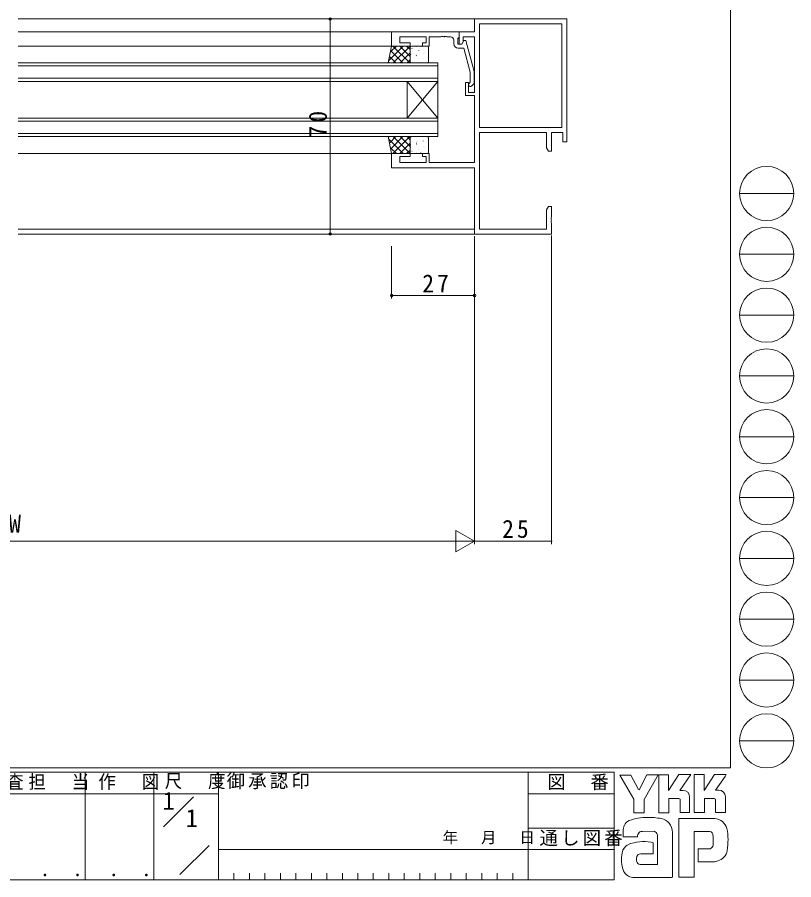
# Model space of a CAD drawing. Units: millimetres, scale not verified. Extents: x -594 to 199, y -420 to 144.
# Drawn here: x -53.3 to 199.4, y -420 to -139.2 of the extents above; entities that cross this region are included whole.
import ezdxf
from ezdxf.enums import TextEntityAlignment as Align

# ---------------------------------------------------------------- set-up
doc = ezdxf.new("R2010")
doc.units = ezdxf.units.MM
doc.header["$LTSCALE"] = 2
for name, color, linetype, lineweight in [('0-1_YKK_ZWAK', 7, 'Continuous', 9), ('0-3_YKK_11', 7, 'Continuous', 9), ('0-4_YKK_12', 2, 'Continuous', 9), ('0-5_YKK_13', 4, 'Continuous', 9), ('0-6_YKK_D', 6, 'Continuous', 9)]:
    doc.layers.add(name, color=color, linetype=linetype, lineweight=lineweight)
doc.layers.add('0-2_USER1', color=7, linetype='Continuous')
doc.styles.add('ＭＳ ゴシック', font='')
doc.styles.get('ＭＳ ゴシック').set_extended_font_data('MS Gothic')

msp = doc.modelspace()

# ---------------------------------------------------------------- linework, layer by layer
at = {"layer": '0-1_YKK_ZWAK'}
for p, q in [((178.8, 141.4), (178.8, -383.6)), ((181.776, -196.616), (199.416, -196.616)), ((181.776, -216.412), (199.416, -216.412)), ((181.776, -236.208), (199.416, -236.208)), ((181.776, -256.004), (199.416, -256.004)), ((181.776, -275.8), (199.416, -275.8)), ((181.776, -295.596), (199.416, -295.596)), ((181.776, -315.392), (199.416, -315.392)), ((181.776, -335.188), (199.416, -335.188)), ((181.776, -354.984), (199.416, -354.984)), ((181.776, -374.78), (199.416, -374.78)), ((178.8, -383.6), (-591.2, -383.6)), ((141, -385), (-591.2, -385)), ((-31.2, -385), (-31.2, -420)), ((-8.8, -385), (-8.8, -420)), ((12.2, -385), (12.2, -420)), ((113, -385), (113, -420)), ((141, -385), (141, -420)), ((142.837, -385.906), (146.351, -385.906)), ((147.432, -393.799), (142.837, -385.906)), ((151.636, -385.798), (149.081, -390.771)), ((155.46, -398.231), (155.46, -385.825)), ((166.974, -385.717), (170.245, -385.717)), ((166.974, -398.123), (166.974, -385.717)), ((173.678, -385.717), (177.462, -385.717)), ((177.083, -386.365), (173.961, -390.825)), ((177.462, -385.717), (177.083, -386.365)), ((-7.816, -391.999), (-76, -391.999)), ((-7.816, -391.999), (12.2, -391.999)), ((-5.63, -402.736), (4.064, -393.043)), ((113, -392), (141, -392)), ((163.379, -390.906), (162.34, -390.906)), ((175.001, -390.825), (173.961, -390.825)), ((161.974, -393.582), (158.784, -393.582)), ((165.542, -393.069), (165.542, -398.15)), ((170.38, -393.555), (170.38, -398.123)), ((173.569, -393.555), (170.38, -393.555)), ((174.002, -393.717), (173.569, -393.555)), ((174.002, -398.096), (174.002, -393.717)), ((177.164, -393.069), (177.164, -398.096)), ((170.38, -398.123), (166.974, -398.123)), ((174.002, -398.046), (174.052, -398.096)), ((177.164, -398.096), (174.002, -398.096)), ((173.624, -400.096), (162.028, -400.096)), ((162.028, -400.096), (162.028, -419.206)), ((113, -403.199), (141, -403.199)), ((143.918, -406.07), (143.918, -404.141)), ((153.946, -404.205), (150.248, -404.275)), ((167.055, -404.259), (171.704, -404.259)), ((167.055, -419.206), (167.055, -404.259)), ((148.567, -406.07), (143.918, -406.07)), ((155.027, -415.071), (155.027, -405.34)), ((159.92, -404.583), (159.92, -419.179)), ((173.173, -405.756), (173.191, -408.391)), ((-0.328, -418.345), (9.196, -408.821)), ((12.2, -410.2), (113, -410.2)), ((141, -410.199), (113, -410.199)), ((153.676, -411.53), (149.681, -411.535)), ((168.272, -409.989), (168.272, -414.125)), ((171.813, -409.989), (168.272, -409.989)), ((149.405, -415.071), (155.027, -415.071)), ((154.595, -415.071), (154.946, -415.071)), ((155.027, -415.07), (155.028, -415.071)), ((168.272, -414.125), (173.596, -414.125)), ((173.596, -414.125), (174.678, -413.882)), ((17.24, -417.9), (17.24, -420)), ((22.28, -417.9), (22.28, -420)), ((27.32, -417.9), (27.32, -420)), ((32.36, -417.9), (32.36, -420)), ((37.4, -417.9), (37.4, -420)), ((42.44, -417.9), (42.44, -420)), ((47.48, -417.9), (47.48, -420)), ((52.52, -417.9), (52.52, -420)), ((57.56, -417.9), (57.56, -420)), ((62.6, -417.9), (62.6, -420)), ((67.64, -417.9), (67.64, -420)), ((72.68, -417.9), (72.68, -420)), ((77.72, -417.9), (77.72, -420)), ((82.76, -417.9), (82.76, -420)), ((87.8, -417.9), (87.8, -420)), ((92.84, -417.9), (92.84, -420)), ((97.88, -417.9), (97.88, -420)), ((102.92, -417.9), (102.92, -420)), ((107.96, -417.9), (107.96, -420)), ((-591.2, -420), (141, -420)), ((148.567, -419.26), (147.08, -419.26)), ((159.595, -419.233), (148.567, -419.26)), ((159.92, -419.179), (159.595, -419.233))]:
    msp.add_line(p, q, dxfattribs=at)
for points in [[(146.351, -385.906), (148.864, -390.609), (149.081, -390.771)], [(151.636, -385.798), (155.262, -385.798), (150.729, -393.826)], [(155.46, -385.825), (158.676, -385.825), (158.676, -390.923), (162.055, -385.771)], [(162.055, -385.771), (165.88, -385.771), (162.34, -390.906)], [(170.245, -385.717), (170.245, -390.908), (173.678, -385.717)], [(150.729, -393.826), (150.729, -398.258), (147.432, -398.258), (147.432, -393.799)], [(158.784, -393.582), (158.784, -398.231), (155.46, -398.231)], [(165.542, -398.15), (162.406, -398.15), (162.406, -393.744), (161.974, -393.582)], [(152.973, -407.773), (153.676, -407.935), (153.676, -411.53)], [(162.028, -419.206), (166.271, -419.206), (167.055, -419.206)]]:
    msp.add_lwpolyline(points, dxfattribs=at)
for centre in [(190.596, -196.616), (190.596, -216.412), (190.596, -236.208), (190.596, -256.004), (190.596, -275.8), (190.596, -295.596), (190.596, -315.392), (190.596, -335.188), (190.596, -354.984), (190.596, -374.78)]:
    msp.add_circle(centre, 8.82, dxfattribs=at)
for centre, radius, start, end in [((163.379, -393.069), 2.163, 0.00165, 89.99603), ((175, -392.988), 2.163, 0.00165, 89.99603), ((146.606, -403.055), 2.444, 109.02126, 161.51263), ((151.722, -417.401), 17.68, 89.89165, 109.30847), ((152.241, -420.463), 20.748, 78.78009, 91.46938), ((155.53, -404.496), 4.449, 40.66422, 80.31693), ((173.472, -404.44), 4.341, 14.44571, 87.08746), ((148.959, -404.166), 5.037, 158.41083, 179.71774), ((150.115, -405.971), 1.701, 85.50551, 126.78038), ((153.456, -405.754), 1.625, 14.75519, 72.44994), ((155.309, -404.485), 4.612, 358.78058, 38.76563), ((171.865, -405.479), 1.229, 16.43123, 96.91661), ((157.166, -407.187), 20.86, 350.99026, 10.67624), ((150.675, -406.007), 2.109, 138.46381, 181.71359), ((169.531, -406.208), 3.673, 4.93422, 17.03551), ((147.427, -411.927), 3.908, 121.8271, 169.08475), ((150.52, -420.854), 13.309, 79.38097, 112.05824), ((171.814, -408.684), 1.306, 269.95467, 342.90144), ((169.51, -408.041), 3.697, 343.6902, 354.75362), ((154.449, -413.395), 11.082, 168.76372, 199.80078), ((149.69, -412.979), 1.445, 90.33952, 178.03638), ((173.535, -409.745), 4.291, 285.4429, 349.90448), ((150.582, -413.328), 2.369, 171.08202, 216.71922), ((149.65, -413.565), 1.526, 230.97279, 260.7549), ((147.44, -415.443), 3.823, 207.31435, 263.59464)]:
    msp.add_arc(centre, radius, start, end, dxfattribs=at)
at = {"layer": '0-3_YKK_11'}
for p, q in [((95.567, -144.01), (95.567, -139.81)), ((95.567, -139.81), (125.567, -139.81)), ((125.567, -139.81), (125.567, -179.81)), ((97.197, -175.18), (97.197, -141.44)), ((97.197, -141.44), (123.937, -141.44)), ((97.197, -175.18), (97.197, -141.44)), ((123.937, -141.44), (123.937, -175.18)), ((68.567, -144.01), (68.567, -148.61)), ((90.567, -144.01), (68.567, -144.01)), ((71.267, -145.64), (79.767, -145.64)), ((71.267, -147.61), (71.267, -145.64)), ((79.767, -145.64), (79.767, -147.61)), ((80.767, -145.64), (84.609, -145.64)), ((80.767, -148.61), (80.767, -145.64)), ((84.609, -145.64), (84.792, -145.52)), ((84.792, -145.52), (85.342, -145.52)), ((85.342, -145.52), (85.525, -145.64)), ((85.525, -145.64), (85.609, -145.64)), ((85.609, -145.64), (85.792, -145.52)), ((85.792, -145.52), (86.342, -145.52)), ((86.342, -145.52), (86.525, -145.64)), ((86.525, -145.64), (87.767, -145.64)), ((90.267, -146.01), (90.567, -145.71)), ((90.567, -145.71), (90.567, -144.01)), ((90.567, -144.01), (95.567, -144.01)), ((90.567, -148.01), (90.567, -144.01)), ((91.867, -145.64), (91.867, -147.144)), ((95.567, -145.64), (91.867, -145.64)), ((95.567, -163.71), (95.567, -145.64)), ((68.567, -148.61), (74.567, -148.61)), ((74.567, -147.61), (71.267, -147.61)), ((74.567, -148.61), (74.567, -147.61)), ((78.567, -147.61), (78.567, -148.61)), ((79.767, -147.61), (78.567, -147.61)), ((78.567, -148.61), (80.767, -148.61)), ((88.767, -146.64), (88.767, -147.81)), ((90.067, -146.21), (90.267, -146.01)), ((90.067, -148.01), (90.067, -146.21)), ((91.367, -148.01), (90.067, -148.01)), ((91.367, -148.01), (90.567, -148.01)), ((92.06, -146.81), (91.367, -148.01)), ((91.867, -147.144), (91.367, -148.01)), ((92.66, -146.81), (92.06, -146.81)), ((95.367, -156.913), (92.66, -146.81)), ((90.267, -149.31), (92.087, -149.31)), ((92.087, -149.31), (94.167, -157.071)), ((94.167, -157.071), (94.167, -160.362)), ((95.367, -160.859), (95.367, -156.913)), ((92.567, -160.51), (93.567, -160.51)), ((92.567, -164.71), (92.567, -160.51)), ((93.567, -160.51), (93.567, -163.71)), ((94.167, -160.362), (93.743, -160.786)), ((94.591, -161.634), (95.367, -160.859)), ((95.567, -164.71), (92.567, -164.71)), ((93.567, -163.71), (95.567, -163.71)), ((95.567, -186.58), (95.567, -164.71)), ((123.937, -175.18), (97.197, -175.18)), ((97.197, -176.81), (97.197, -208.18)), ((118.937, -176.81), (97.197, -176.81)), ((118.937, -181.719), (118.937, -176.81)), ((120.567, -176.81), (120.567, -182.81)), ((124.267, -176.81), (120.567, -176.81)), ((124.267, -179.81), (124.267, -176.81)), ((119.567, -182.81), (118.937, -181.719)), ((125.567, -179.81), (124.267, -179.81)), ((68.567, -183.61), (74.567, -183.61)), ((68.567, -188.21), (68.567, -183.61)), ((71.267, -184.61), (71.267, -186.58)), ((74.567, -184.61), (71.267, -184.61)), ((74.567, -183.61), (74.567, -184.61)), ((78.567, -183.61), (80.767, -183.61)), ((78.567, -184.61), (78.567, -183.61)), ((79.767, -184.61), (78.567, -184.61)), ((79.767, -186.58), (79.767, -184.61)), ((80.767, -183.61), (80.767, -186.58)), ((120.567, -182.81), (119.567, -182.81)), ((71.267, -186.58), (79.767, -186.58)), ((80.767, -186.58), (95.567, -186.58)), ((95.567, -188.21), (68.567, -188.21)), ((95.567, -209.81), (95.567, -188.21)), ((118.937, -201.901), (119.567, -200.81)), ((118.937, -208.18), (118.937, -201.901)), ((119.567, -200.81), (120.567, -200.81)), ((120.567, -200.81), (120.567, -204.352)), ((120.567, -204.352), (120.447, -204.535)), ((120.447, -204.535), (120.447, -205.085)), ((120.447, -205.085), (120.567, -205.268)), ((120.567, -205.352), (120.447, -205.535)), ((120.447, -205.535), (120.447, -206.085)), ((120.447, -206.085), (120.567, -206.268)), ((120.567, -205.268), (120.567, -205.352)), ((120.567, -206.268), (120.567, -209.81)), ((120.567, -209.81), (95.567, -209.81)), ((97.197, -208.18), (118.937, -208.18))]:
    msp.add_line(p, q, dxfattribs=at)
for centre, radius, start, end in [((87.767, -146.64), 1, 0, 89.99998), ((90.267, -147.81), 1.5, 180, 269.99998), ((94.167, -161.21), 0.6, 134.99998, 315)]:
    msp.add_arc(centre, radius, start, end, dxfattribs=at)
at = {"layer": '0-4_YKK_12'}
for p, q in [((95.565, -139.81), (-52.935, -139.81)), ((68.865, -144.01), (-52.935, -144.01)), ((69.065, -148.61), (-52.935, -148.61)), ((83.564, -154.11), (-52.935, -154.11)), ((83.564, -160.11), (83.564, -154.11)), ((83.564, -155.11), (-52.935, -155.11)), ((83.564, -159.11), (-52.935, -159.11)), ((83.564, -160.11), (-52.935, -160.11)), ((73.564, -160.11), (73.564, -172.11)), ((83.564, -160.11), (73.564, -172.11)), ((83.564, -172.11), (73.564, -160.11)), ((83.564, -160.11), (83.564, -172.11)), ((83.564, -172.11), (-52.935, -172.11)), ((83.564, -173.11), (-52.935, -173.11)), ((83.564, -178.11), (83.564, -172.11)), ((83.564, -177.11), (-52.935, -177.11)), ((83.564, -178.11), (-52.935, -178.11)), ((68.865, -183.61), (-52.935, -183.61)), ((95.565, -208.18), (-52.935, -208.18)), ((95.865, -209.81), (-52.935, -209.81))]:
    msp.add_line(p, q, dxfattribs=at)
at = {"layer": '0-5_YKK_13'}
for p, q in [((67.485, -154.11), (68.564, -148.61)), ((67.643, -153.307), (72.339, -148.61)), ((68.191, -150.514), (70.094, -148.61)), ((68.564, -148.61), (74.564, -148.61)), ((68.957, -148.61), (74.457, -154.11)), ((69.085, -154.11), (74.564, -148.631)), ((71.202, -148.61), (74.564, -151.972)), ((73.447, -148.61), (74.564, -149.727)), ((74.564, -148.61), (74.564, -154.11)), ((80.064, -148.61), (75.064, -148.61)), ((78.056, -148.746), (78.144, -148.793)), ((68.26, -150.158), (72.212, -154.11)), ((71.33, -154.11), (74.564, -150.876)), ((74.564, -149.11), (74.564, -153.61)), ((74.659, -150.737), (74.666, -150.744)), ((74.752, -151.421), (74.776, -151.465)), ((75.185, -149.345), (75.209, -149.389)), ((76.641, -148.918), (76.649, -148.925)), ((77.376, -149.988), (77.4, -150.032)), ((78.846, -150.893), (78.854, -150.9)), ((79.266, -150.579), (79.29, -150.623)), ((80.564, -153.61), (80.564, -149.11)), ((67.524, -153.913), (67.722, -154.11)), ((74.564, -154.11), (67.564, -154.11)), ((67.892, -152.035), (69.967, -154.11)), ((73.575, -154.11), (74.564, -153.121)), ((75.064, -154.11), (80.064, -154.11)), ((76.531, -151.636), (76.619, -151.682)), ((76.642, -152.013), (76.666, -152.056)), ((76.826, -152.679), (76.834, -152.686)), ((78.834, -152.656), (78.858, -152.7)), ((67.486, -178.11), (68.565, -183.61)), ((67.525, -178.308), (67.723, -178.11)), ((74.565, -178.11), (67.565, -178.11)), ((67.644, -178.914), (72.34, -183.61)), ((67.893, -180.185), (69.968, -178.11)), ((68.261, -182.062), (72.213, -178.11)), ((68.958, -183.61), (74.458, -178.11)), ((69.085, -178.11), (74.565, -183.589)), ((71.33, -178.11), (74.565, -181.344)), ((73.576, -178.11), (74.565, -179.099)), ((74.565, -183.61), (74.565, -178.11)), ((74.565, -183.11), (74.565, -178.61)), ((75.065, -178.11), (80.065, -178.11)), ((76.827, -179.541), (76.834, -179.535)), ((78.834, -179.565), (78.858, -179.521)), ((80.565, -178.61), (80.565, -183.11)), ((68.191, -181.706), (70.095, -183.61)), ((71.203, -183.61), (74.565, -180.248)), ((74.659, -181.483), (74.667, -181.476)), ((74.753, -180.799), (74.777, -180.755)), ((76.532, -180.584), (76.62, -180.538)), ((76.643, -180.208), (76.667, -180.164)), ((77.377, -182.232), (77.401, -182.189)), ((78.847, -181.327), (78.854, -181.321)), ((79.267, -181.641), (79.291, -181.597)), ((68.565, -183.61), (74.565, -183.61)), ((73.448, -183.61), (74.565, -182.493)), ((80.065, -183.61), (75.065, -183.61)), ((75.185, -182.876), (75.209, -182.832)), ((76.642, -183.302), (76.65, -183.296)), ((78.056, -183.474), (78.145, -183.427))]:
    msp.add_line(p, q, dxfattribs=at)
for centre, start, end in [((75.064, -149.11), 90, 180), ((80.064, -149.11), 0, 90), ((75.064, -153.61), 180, 270), ((80.064, -153.61), 270, 0), ((75.065, -178.61), 89.99998, 179.99998), ((80.065, -178.61), 359.99998, 89.99998), ((75.065, -183.11), 179.99998, 269.99998), ((80.065, -183.11), 269.99998, 359.99998)]:
    msp.add_arc(centre, 0.5, start, end, dxfattribs=at)
at = {"layer": '0-6_YKK_D'}
for p, q in [((64.565, -139.81), (47.565, -139.81)), ((48.565, -139.81), (48.565, -209.81)), ((64.565, -209.81), (47.565, -209.81)), ((95.567, -210.51), (95.567, -310.81)), ((95.567, -210.51), (95.567, -310.81)), ((120.567, -210.31), (120.567, -310.81)), ((68.565, -213.81), (68.565, -230.81)), ((95.565, -213.81), (95.565, -230.81)), ((68.565, -229.81), (95.565, -229.81)), ((89.505, -306.31), (89.505, -313.31)), ((95.567, -309.81), (89.505, -306.31)), ((-197.433, -309.81), (88.567, -309.81)), ((95.567, -309.81), (83.443, -309.81)), ((95.567, -309.81), (89.505, -313.31)), ((95.567, -309.81), (120.567, -309.81))]:
    msp.add_line(p, q, dxfattribs=at)
for centre in [(48.565, -139.81), (48.565, -209.81), (68.565, -229.81), (95.565, -229.81)]:
    msp.add_circle(centre, 0.425, dxfattribs=at)
for start, end in [(0, 180), (180, 0)]:
    msp.add_arc((120.567, -309.81), 0.106, start, end, dxfattribs=at)

# ---------------------------------------------------------------- texts
at = {"layer": '0-1_YKK_ZWAK', "color": 4, "style": 'ＭＳ ゴシック'}
msp.add_text('年   月   日', height=3.666, dxfattribs=at).set_placement((85.176, -409.169), align=Align.BOTTOM_LEFT)
at = {"layer": '0-1_YKK_ZWAK', "char_height": 4.399, "attachment_point": 7, "style": 'ＭＳ ゴシック'}
for s, insert in [('\\T1.24;\\W0.95;照\\~\\~査', (-71.011, -390.78)), ('\\T1.24;\\W0.95;担\\~\\~当', (-49.645, -390.78)), ('\\T1.24;\\W0.95;作\\~\\~図', (-26.88, -390.762)), ('\\T1.24;\\W0.95;尺\\~\\~度', (-5.288, -390.537)), ('\\T1.17;御承認印', (14.867, -390.533)), ('\\T1.17;図\u3000番', (119.198, -390.862)), ('\\T1.17;通し図番', (116.679, -409.085)), ('\\T1.24;\\W0.95;\\~．\\~．', (-49.145, -418.946)), ('\\T1.24;\\W0.95;\\~．\\~．', (-26.745, -418.946))]:
    msp.add_mtext(s, dxfattribs=dict(at, insert=insert))
at = {"layer": '0-2_USER1', "style": 'ＭＳ ゴシック'}
for p in [(-6, -398.999), (1.533, -404.599)]:
    msp.add_text('1', height=5.865, dxfattribs=at).set_placement(p, align=Align.BOTTOM_LEFT)
at = {"layer": '0-6_YKK_D', "color": 7, "style": 'ＭＳ ゴシック'}
msp.add_text('W', height=5.865, dxfattribs=at).set_placement((-56.033, -308.81), align=Align.BOTTOM_LEFT)
at = {"layer": '0-6_YKK_D', "color": 7, "insert": (47.565, -178.33), "char_height": 5.865, "attachment_point": 7, "rotation": 90, "style": 'ＭＳ ゴシック'}
msp.add_mtext('\\T1.27;\\W0.95;70', dxfattribs=at)
at = {"layer": '0-6_YKK_D', "color": 7, "char_height": 5.865, "attachment_point": 7, "style": 'ＭＳ ゴシック'}
for s, insert in [('\\T1.27;\\W0.95;27', (78.545, -228.81)), ('\\T1.27;\\W0.95;25', (104.547, -308.81))]:
    msp.add_mtext(s, dxfattribs=dict(at, insert=insert))

doc.saveas('drawing.dxf')
